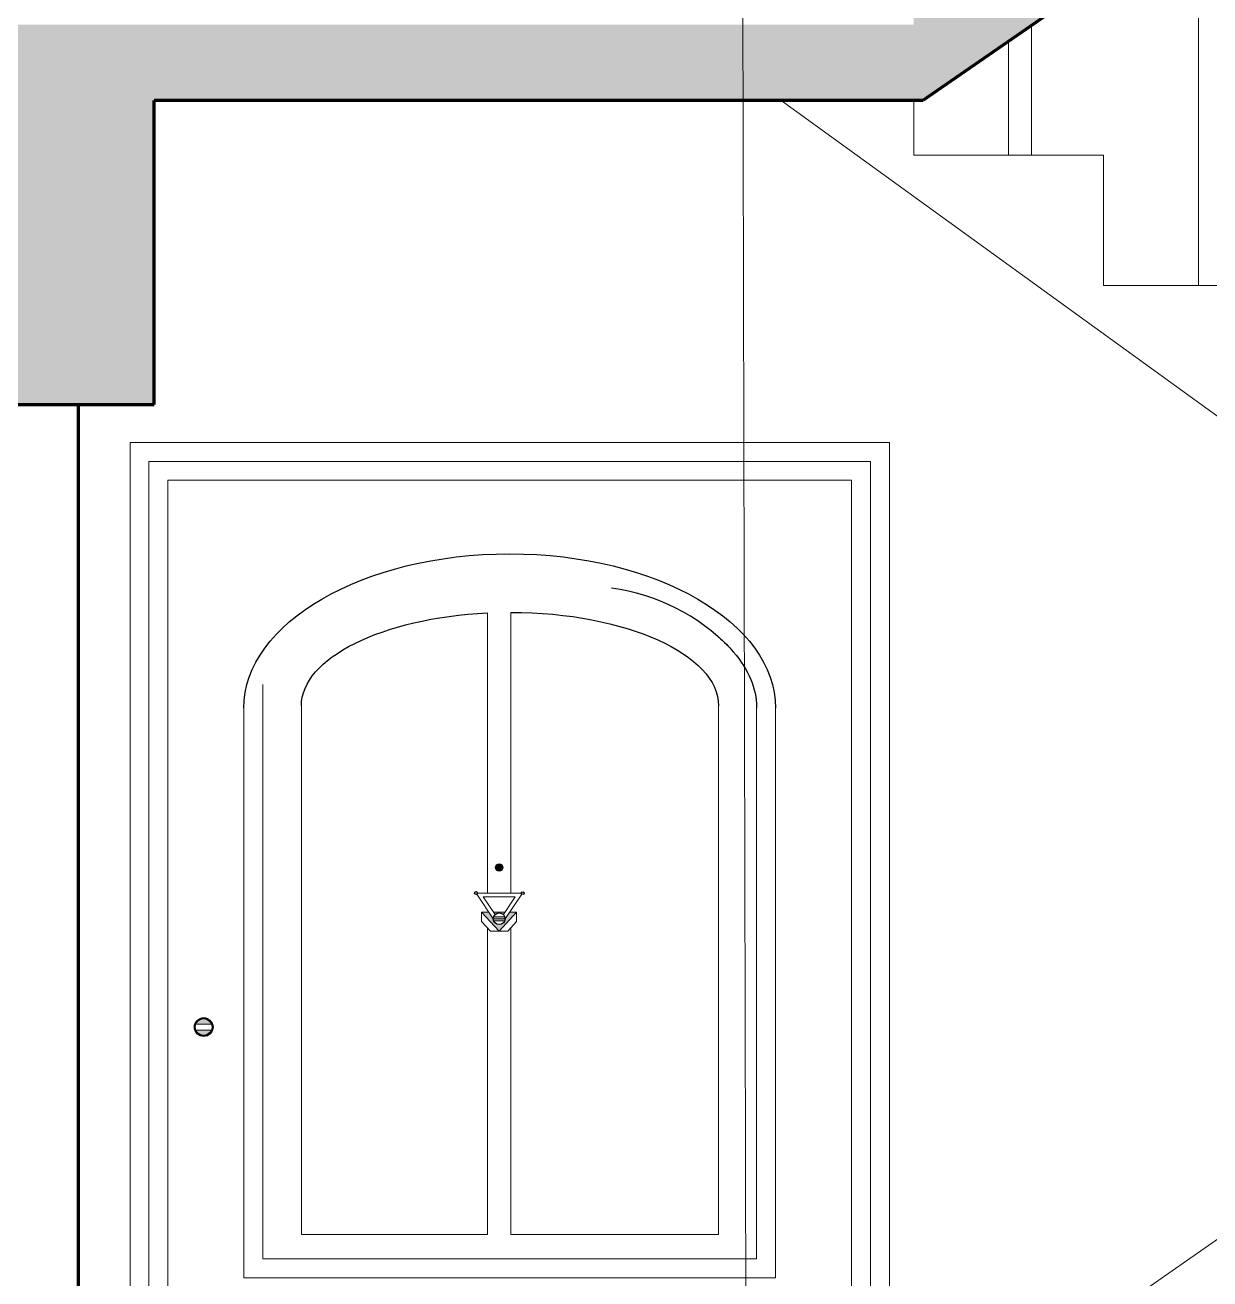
# Model space of a CAD drawing. Header units: millimetres. Extents: x 35860 to 71103, y -11298 to -8385.
# Drawn here: x 39360.16 to 39399.16, y -9396.76 to -9355.49 of the extents above; entities that cross this region are included whole.
import ezdxf

# ---------------------------------------------------------------- set-up
doc = ezdxf.new("R2010")
doc.units = ezdxf.units.MM
doc.header["$MEASUREMENT"] = 0
doc.layers.get('0').update_dxf_attribs({"lineweight": 15})
for name, color, linetype, lineweight in [('02', 2, 'Continuous', 20), ('07', 3, 'Continuous', 70), ('Merd&Balkon', 40, 'Continuous', 20)]:
    doc.layers.add(name, color=color, linetype=linetype, lineweight=lineweight)
doc.layers.add('OLC', color=254, linetype='Continuous')
doc.layers.add('P', color=7, linetype='Continuous')

msp = doc.modelspace()

# ---------------------------------------------------------------- hatches: boundary and pattern name
h = msp.add_hatch()
h.set_pattern_fill('ANSI33', color=256, scale=7.5, style=0)
h.set_pattern_definition([(135, (52505.0171, -6929.5944), (1.32582521, 1.32582521), []), (135, (52503.6913, -6929.5944), (1.32582521, 1.32582521), [0.9375, -0.46875])])
h.paths.add_polyline_path([(39358.159, -9357.976), (39285.659, -9357.976), (39285.659, -9367.976), (39279.409, -9367.976), (39279.409, -9357.976), (39254.409, -9357.976), (39254.409, -9332.976), (39256.909, -9332.976), (39256.909, -9355.476), (39279.409, -9355.476), (39389.409, -9355.476), (39389.409, -9351.181), (39395.659, -9351.181), (39395.659, -9346.886), (39401.909, -9346.886), (39401.909, -9342.591), (39408.159, -9342.591), (39408.159, -9338.296), (39414.409, -9338.296), (39414.409, -9334.001), (39420.659, -9334.001), (39420.659, -9329.706), (39426.909, -9329.706), (39426.909, -9325.411), (39433.159, -9325.411), (39438.866, -9325.411), (39438.866, -9321.116), (39455.659, -9321.116), (39455.659, -9323.616), (39455.659, -9326.116), (39450.659, -9326.116), (39450.659, -9323.616), (39444.294, -9323.616), (39438.866, -9327.911), (39433.159, -9327.911), (39389.711, -9357.976), (39364.409, -9357.976), (39364.409, -9367.976), (39358.159, -9367.976)])
h.paths.add_polyline_path([(39449.409, -9289.226), (39449.409, -9286.726), (39455.659, -9286.726), (39499.409, -9286.726), (39499.409, -9274.226), (39504.409, -9274.226), (39541.909, -9274.226), (39541.909, -9276.726), (39504.409, -9276.726), (39504.409, -9286.726), (39504.409, -9299.226), (39498.159, -9299.226), (39498.159, -9289.226), (39455.659, -9289.226), (39455.659, -9299.226), (39449.409, -9299.226)])
h.paths.add_polyline_path([(39449.409, -9357.976), (39449.409, -9355.476), (39455.659, -9355.476), (39455.659, -9365.476), (39498.159, -9365.476), (39498.159, -9355.476), (39504.409, -9355.476), (39526.909, -9355.476), (39526.909, -9332.976), (39529.409, -9332.976), (39529.409, -9357.976), (39504.409, -9357.976), (39504.409, -9367.976), (39498.159, -9367.976), (39455.659, -9367.976), (39449.409, -9367.976)])
h.paths.add_polyline_path([(39450.659, -9392.366), (39444.294, -9392.366), (39438.866, -9396.661), (39433.159, -9396.661), (39389.711, -9426.726), (39364.409, -9426.726), (39364.409, -9436.726), (39358.159, -9436.726), (39358.159, -9426.726), (39285.659, -9426.726), (39285.659, -9436.726), (39279.409, -9436.726), (39279.409, -9426.726), (39254.409, -9426.726), (39254.409, -9401.726), (39256.909, -9401.726), (39256.909, -9424.226), (39279.409, -9424.226), (39389.409, -9424.226), (39389.409, -9419.931), (39395.659, -9419.931), (39395.659, -9415.636), (39401.909, -9415.636), (39401.909, -9411.341), (39408.159, -9411.341), (39408.159, -9407.046), (39414.409, -9407.046), (39414.409, -9402.751), (39420.659, -9402.751), (39420.659, -9398.456), (39426.909, -9398.456), (39426.909, -9394.161), (39433.159, -9394.161), (39438.866, -9394.161), (39438.866, -9389.866), (39455.659, -9389.866), (39455.659, -9392.366), (39455.659, -9394.866), (39450.659, -9394.866)])
h.paths.add_polyline_path([(39449.409, -9426.726), (39449.409, -9424.226), (39455.659, -9424.226), (39455.659, -9434.226), (39498.159, -9434.226), (39498.159, -9424.226), (39504.409, -9424.226), (39526.909, -9424.226), (39526.909, -9401.726), (39529.409, -9401.726), (39529.409, -9426.726), (39504.409, -9426.726), (39504.409, -9436.726), (39498.159, -9436.726), (39455.659, -9436.726), (39449.409, -9436.726)])
h.paths.add_polyline_path([(39438.866, -9458.616), (39455.659, -9458.616), (39455.659, -9461.116), (39455.659, -9463.616), (39450.659, -9463.616), (39450.659, -9461.116), (39444.294, -9461.116), (39438.866, -9465.411), (39433.159, -9465.411), (39389.711, -9495.476), (39364.409, -9495.476), (39364.409, -9505.476), (39358.159, -9505.476), (39358.159, -9495.476), (39285.659, -9495.476), (39285.659, -9505.476), (39279.409, -9505.476), (39279.409, -9495.476), (39254.409, -9495.476), (39254.409, -9470.476), (39256.909, -9470.476), (39256.909, -9492.976), (39279.409, -9492.976), (39389.409, -9492.976), (39389.409, -9488.681), (39395.659, -9488.681), (39395.659, -9484.386), (39401.909, -9484.386), (39401.909, -9480.091), (39408.159, -9480.091), (39408.159, -9475.796), (39414.409, -9475.796), (39414.409, -9471.501), (39420.659, -9471.501), (39420.659, -9467.206), (39426.909, -9467.206), (39426.909, -9462.911), (39433.159, -9462.911), (39438.866, -9462.911)])
h.paths.add_polyline_path([(39449.409, -9495.476), (39449.409, -9492.976), (39455.659, -9492.976), (39455.659, -9502.976), (39498.159, -9502.976), (39498.159, -9492.976), (39504.409, -9492.976), (39526.909, -9492.976), (39526.909, -9470.476), (39529.409, -9470.476), (39529.409, -9495.476), (39504.409, -9495.476), (39504.409, -9505.476), (39498.159, -9505.476), (39455.659, -9505.476), (39449.409, -9505.476)])
at = {"layer": 'OLC'}
msp.add_hatch(color=256, dxfattribs=at).paths.add_polyline_path([(39375.859, -9383.22, -1), (39375.667, -9383.22, -1)])
msp.add_hatch(color=256, dxfattribs=at).paths.add_polyline_path([(39375.859, -9383.22, -1), (39375.667, -9383.22, -1)])
msp.add_hatch(color=256, dxfattribs=at).paths.add_polyline_path([(39375.859, -9383.22, -1), (39375.667, -9383.22, -1)])
msp.add_hatch(color=256, dxfattribs=at).paths.add_polyline_path([(39375.859, -9383.22, -1), (39375.667, -9383.22, -1)])
msp.add_hatch(color=256, dxfattribs=at).paths.add_polyline_path([(39375.859, -9383.22, -1), (39375.667, -9383.22, -1)])
msp.add_hatch(color=256, dxfattribs=at).paths.add_polyline_path([(39375.859, -9383.22, -1), (39375.667, -9383.22, -1)])
msp.add_hatch(color=256, dxfattribs=at).paths.add_polyline_path([(39375.859, -9383.22, -1), (39375.667, -9383.22, -1)])
msp.add_hatch(color=256, dxfattribs=at).paths.add_polyline_path([(39375.859, -9383.22, -1), (39375.667, -9383.22, -1)])
msp.add_hatch(color=256, dxfattribs=at).paths.add_polyline_path([(39375.859, -9383.22, -1), (39375.667, -9383.22, -1)])
h = msp.add_hatch(color=256, dxfattribs=at)
h.paths.add_polyline_path([(39374.954, -9384.064, -1), (39375.049, -9384.064, -1)])
h.paths.add_polyline_path([(39376.493, -9384.064, -1.000005), (39376.584, -9384.064, -1.000005)])
h = msp.add_hatch(color=256, dxfattribs=at)
h.paths.add_polyline_path([(39374.954, -9384.064, -1), (39375.049, -9384.064, -1)])
h.paths.add_polyline_path([(39376.493, -9384.064, -1.000005), (39376.584, -9384.064, -1.000005)])
h = msp.add_hatch(color=256, dxfattribs=at)
h.paths.add_polyline_path([(39374.954, -9384.064, -1), (39375.049, -9384.064, -1)])
h.paths.add_polyline_path([(39376.493, -9384.064, -1.000005), (39376.584, -9384.064, -1.000005)])
h = msp.add_hatch(color=256, dxfattribs=at)
h.paths.add_polyline_path([(39375.186, -9384.69), (39375.424, -9384.69), (39375.572, -9384.909, 1), (39375.96, -9384.909), (39376.106, -9384.69), (39376.337, -9384.69), (39375.762, -9385.314)])
h.paths.add_polyline_path([(39375.629, -9384.771), (39375.574, -9384.69), (39375.956, -9384.69), (39375.902, -9384.771, 0.410146)], flags=17)
h.paths.add_polyline_path([(39375.582, -9384.847), (39375.949, -9384.847, -0.082185), (39375.96, -9384.909), (39375.572, -9384.909, -0.082185)], flags=17)
h.paths.add_polyline_path([(39375.572, -9384.909), (39375.96, -9384.909, -0.082185), (39375.949, -9384.972), (39375.582, -9384.972, -0.082185)], flags=16)
h = msp.add_hatch(color=256, dxfattribs=at)
h.paths.add_polyline_path([(39375.186, -9384.69), (39375.424, -9384.69), (39375.572, -9384.909, 1), (39375.96, -9384.909), (39376.106, -9384.69), (39376.337, -9384.69), (39375.762, -9385.314)])
h.paths.add_polyline_path([(39375.629, -9384.771), (39375.574, -9384.69), (39375.956, -9384.69), (39375.902, -9384.771, 0.410146)], flags=17)
h.paths.add_polyline_path([(39375.582, -9384.847), (39375.949, -9384.847, -0.082185), (39375.96, -9384.909), (39375.572, -9384.909, -0.082185)], flags=17)
h.paths.add_polyline_path([(39375.572, -9384.909), (39375.96, -9384.909, -0.082185), (39375.949, -9384.972), (39375.582, -9384.972, -0.082185)], flags=16)
h = msp.add_hatch(color=256, dxfattribs=at)
h.paths.add_polyline_path([(39375.186, -9384.69), (39375.424, -9384.69), (39375.572, -9384.909, 1), (39375.96, -9384.909), (39376.106, -9384.69), (39376.337, -9384.69), (39375.762, -9385.314)])
h.paths.add_polyline_path([(39375.629, -9384.771), (39375.574, -9384.69), (39375.956, -9384.69), (39375.902, -9384.771, 0.410146)], flags=17)
h.paths.add_polyline_path([(39375.582, -9384.847), (39375.949, -9384.847, -0.082185), (39375.96, -9384.909), (39375.572, -9384.909, -0.082185)], flags=17)
h.paths.add_polyline_path([(39375.572, -9384.909), (39375.96, -9384.909, -0.082185), (39375.949, -9384.972), (39375.582, -9384.972, -0.082185)], flags=16)
h = msp.add_hatch(color=256, dxfattribs=at)
h.paths.add_polyline_path([(39366.295, -9388.571, -0.689232), (39365.78, -9388.571)])
h.paths.add_polyline_path([(39365.78, -9388.373, -0.684046), (39366.294, -9388.373)])
h = msp.add_hatch(color=256, dxfattribs=at)
h.paths.add_polyline_path([(39366.295, -9388.571, -0.689232), (39365.78, -9388.571)])
h.paths.add_polyline_path([(39365.78, -9388.373, -0.684046), (39366.294, -9388.373)])
h = msp.add_hatch(color=256, dxfattribs=at)
h.paths.add_polyline_path([(39366.295, -9388.571, -0.689232), (39365.78, -9388.571)])
h.paths.add_polyline_path([(39365.78, -9388.373, -0.684046), (39366.294, -9388.373)])

# ---------------------------------------------------------------- linework, layer by layer
msp.add_line((39383.61, -9283.507), (39384.273, -9560.16))
at = {"layer": '02'}
for p, q in [((39398.784, -9364.067), (39398.784, -9351.698)), ((39393.284, -9359.771), (39393.284, -9355.504)), ((39392.534, -9359.771), (39392.534, -9356.023)), ((39388.613, -9369.226), (39363.613, -9369.226)), ((39388.613, -9369.226), (39363.613, -9369.226)), ((39388.613, -9369.226), (39363.613, -9369.226)), ((39363.613, -9369.226), (39363.613, -9424.226)), ((39363.613, -9369.226), (39363.613, -9424.226)), ((39363.613, -9369.226), (39363.613, -9424.226)), ((39388.613, -9369.226), (39363.613, -9369.226)), ((39388.613, -9369.226), (39363.613, -9369.226)), ((39388.613, -9369.226), (39363.613, -9369.226)), ((39363.613, -9369.226), (39363.613, -9424.226)), ((39363.613, -9369.226), (39363.613, -9424.226)), ((39363.613, -9369.226), (39363.613, -9424.226)), ((39388.613, -9369.226), (39363.613, -9369.226)), ((39388.613, -9369.226), (39363.613, -9369.226)), ((39388.613, -9369.226), (39363.613, -9369.226)), ((39363.613, -9369.226), (39363.613, -9424.226)), ((39363.613, -9369.226), (39363.613, -9424.226)), ((39363.613, -9369.226), (39363.613, -9424.226)), ((39388.613, -9369.226), (39388.613, -9402.962)), ((39388.613, -9369.226), (39388.613, -9402.962)), ((39388.613, -9369.226), (39388.613, -9402.962)), ((39388.613, -9369.226), (39388.613, -9402.962)), ((39388.613, -9369.226), (39388.613, -9402.962)), ((39388.613, -9369.226), (39388.613, -9402.962)), ((39388.613, -9402.962), (39388.613, -9369.226)), ((39388.613, -9402.962), (39388.613, -9369.226)), ((39388.613, -9402.962), (39388.613, -9369.226)), ((39387.988, -9369.851), (39364.238, -9369.851)), ((39387.988, -9369.851), (39364.238, -9369.851)), ((39387.988, -9369.851), (39364.238, -9369.851)), ((39364.238, -9369.851), (39364.238, -9423.601)), ((39364.238, -9369.851), (39364.238, -9423.601)), ((39364.238, -9369.851), (39364.238, -9423.601)), ((39387.988, -9369.851), (39364.238, -9369.851)), ((39387.988, -9369.851), (39364.238, -9369.851)), ((39387.988, -9369.851), (39364.238, -9369.851)), ((39364.238, -9369.851), (39364.238, -9423.601)), ((39364.238, -9369.851), (39364.238, -9423.601)), ((39364.238, -9369.851), (39364.238, -9423.601)), ((39387.988, -9369.851), (39364.238, -9369.851)), ((39387.988, -9369.851), (39364.238, -9369.851)), ((39387.988, -9369.851), (39364.238, -9369.851)), ((39364.238, -9369.851), (39364.238, -9423.601)), ((39364.238, -9369.851), (39364.238, -9423.601)), ((39364.238, -9369.851), (39364.238, -9423.601)), ((39387.988, -9403.396), (39387.988, -9369.851)), ((39387.988, -9403.396), (39387.988, -9369.851)), ((39387.988, -9403.396), (39387.988, -9369.851)), ((39387.988, -9403.396), (39387.988, -9369.851)), ((39387.988, -9403.396), (39387.988, -9369.851)), ((39387.988, -9403.396), (39387.988, -9369.851)), ((39387.988, -9403.396), (39387.988, -9369.851)), ((39387.988, -9403.396), (39387.988, -9369.851)), ((39387.988, -9403.396), (39387.988, -9369.851)), ((39387.363, -9370.476), (39364.863, -9370.476)), ((39387.363, -9370.476), (39364.863, -9370.476)), ((39387.363, -9370.476), (39364.863, -9370.476)), ((39364.863, -9370.476), (39364.863, -9422.976)), ((39364.863, -9370.476), (39364.863, -9422.976)), ((39364.863, -9370.476), (39364.863, -9422.976)), ((39387.363, -9370.476), (39364.863, -9370.476)), ((39387.363, -9370.476), (39364.863, -9370.476)), ((39387.363, -9370.476), (39364.863, -9370.476)), ((39364.863, -9370.476), (39364.863, -9422.976)), ((39364.863, -9370.476), (39364.863, -9422.976)), ((39364.863, -9370.476), (39364.863, -9422.976)), ((39387.363, -9370.476), (39364.863, -9370.476)), ((39387.363, -9370.476), (39364.863, -9370.476)), ((39387.363, -9370.476), (39364.863, -9370.476)), ((39364.863, -9370.476), (39364.863, -9422.976)), ((39364.863, -9370.476), (39364.863, -9422.976)), ((39364.863, -9370.476), (39364.863, -9422.976)), ((39387.363, -9403.831), (39387.363, -9370.476)), ((39387.363, -9403.831), (39387.363, -9370.476)), ((39387.363, -9403.831), (39387.363, -9370.476)), ((39387.363, -9403.831), (39387.363, -9370.476)), ((39387.363, -9403.831), (39387.363, -9370.476)), ((39387.363, -9403.831), (39387.363, -9370.476)), ((39387.363, -9403.831), (39387.363, -9370.476)), ((39387.363, -9403.831), (39387.363, -9370.476)), ((39387.363, -9403.831), (39387.363, -9370.476)), ((39375.377, -9376.653), (39375.377, -9374.84)), ((39375.377, -9376.653), (39375.377, -9374.84)), ((39375.377, -9376.653), (39375.377, -9374.84)), ((39375.377, -9376.653), (39375.377, -9374.84)), ((39375.377, -9376.653), (39375.377, -9374.84)), ((39375.377, -9376.653), (39375.377, -9374.84)), ((39375.377, -9376.653), (39375.377, -9374.84)), ((39375.377, -9376.653), (39375.377, -9374.84)), ((39375.377, -9376.653), (39375.377, -9374.84)), ((39376.15, -9376.653), (39376.15, -9374.822)), ((39376.15, -9376.653), (39376.15, -9374.822)), ((39376.15, -9376.653), (39376.15, -9374.822)), ((39376.15, -9376.653), (39376.15, -9374.822)), ((39376.15, -9376.653), (39376.15, -9374.822)), ((39376.15, -9376.653), (39376.15, -9374.822)), ((39376.15, -9376.653), (39376.15, -9374.822)), ((39376.15, -9376.653), (39376.15, -9374.822)), ((39376.15, -9376.653), (39376.15, -9374.822)), ((39375.377, -9377.903), (39375.377, -9376.653)), ((39375.377, -9377.903), (39375.377, -9376.653)), ((39375.377, -9377.903), (39375.377, -9376.653)), ((39375.377, -9377.903), (39375.377, -9376.653)), ((39375.377, -9377.903), (39375.377, -9376.653)), ((39375.377, -9377.903), (39375.377, -9376.653)), ((39375.377, -9377.903), (39375.377, -9376.653)), ((39375.377, -9377.903), (39375.377, -9376.653)), ((39375.377, -9377.903), (39375.377, -9376.653)), ((39376.15, -9377.903), (39376.15, -9376.653)), ((39376.15, -9377.903), (39376.15, -9376.653)), ((39376.15, -9377.903), (39376.15, -9376.653)), ((39376.15, -9377.903), (39376.15, -9376.653)), ((39376.15, -9377.903), (39376.15, -9376.653)), ((39376.15, -9377.903), (39376.15, -9376.653)), ((39376.15, -9377.903), (39376.15, -9376.653)), ((39376.15, -9377.903), (39376.15, -9376.653)), ((39376.15, -9377.903), (39376.15, -9376.653)), ((39367.988, -9377.192), (39367.988, -9396.101)), ((39367.988, -9377.192), (39367.988, -9396.101)), ((39367.988, -9377.192), (39367.988, -9396.101)), ((39367.363, -9377.976), (39367.363, -9396.726)), ((39367.363, -9377.976), (39367.363, -9396.726)), ((39367.363, -9377.976), (39367.363, -9396.726)), ((39367.363, -9377.976), (39367.363, -9396.726)), ((39367.363, -9377.976), (39367.363, -9396.726)), ((39367.363, -9377.976), (39367.363, -9396.726)), ((39367.363, -9377.976), (39367.363, -9396.726)), ((39367.363, -9377.976), (39367.363, -9396.726)), ((39367.363, -9377.976), (39367.363, -9396.726)), ((39367.988, -9377.976), (39367.988, -9396.101)), ((39367.988, -9377.976), (39367.988, -9396.101)), ((39367.988, -9377.976), (39367.988, -9396.101)), ((39367.988, -9377.976), (39367.988, -9396.101)), ((39367.988, -9377.976), (39367.988, -9396.101)), ((39367.988, -9377.976), (39367.988, -9396.101)), ((39369.253, -9395.306), (39369.253, -9377.903)), ((39369.253, -9395.306), (39369.253, -9377.903)), ((39369.253, -9395.306), (39369.253, -9377.903)), ((39369.253, -9395.306), (39369.253, -9377.903)), ((39369.253, -9395.306), (39369.253, -9377.903)), ((39369.253, -9395.306), (39369.253, -9377.903)), ((39369.253, -9395.306), (39369.253, -9377.903)), ((39369.253, -9395.306), (39369.253, -9377.903)), ((39369.253, -9395.306), (39369.253, -9377.903)), ((39375.377, -9377.903), (39375.377, -9384.065)), ((39375.377, -9377.903), (39375.377, -9381.565)), ((39375.377, -9377.903), (39375.377, -9381.565)), ((39375.377, -9377.903), (39375.377, -9384.065)), ((39375.377, -9377.903), (39375.377, -9384.065)), ((39375.377, -9377.903), (39375.377, -9381.565)), ((39375.377, -9377.903), (39375.377, -9384.065)), ((39375.377, -9377.903), (39375.377, -9381.565)), ((39375.377, -9377.903), (39375.377, -9381.565)), ((39375.377, -9377.903), (39375.377, -9384.065)), ((39375.377, -9377.903), (39375.377, -9384.065)), ((39375.377, -9377.903), (39375.377, -9381.565)), ((39375.377, -9377.903), (39375.377, -9384.065)), ((39375.377, -9377.903), (39375.377, -9381.565)), ((39375.377, -9377.903), (39375.377, -9381.565)), ((39375.377, -9377.903), (39375.377, -9384.065)), ((39375.377, -9377.903), (39375.377, -9384.065)), ((39375.377, -9377.903), (39375.377, -9381.565)), ((39376.15, -9384.065), (39376.15, -9377.903)), ((39376.15, -9381.565), (39376.15, -9377.903)), ((39376.15, -9381.565), (39376.15, -9377.903)), ((39376.15, -9384.065), (39376.15, -9377.903)), ((39376.15, -9384.065), (39376.15, -9377.903)), ((39376.15, -9381.565), (39376.15, -9377.903)), ((39376.15, -9384.065), (39376.15, -9377.903)), ((39376.15, -9381.565), (39376.15, -9377.903)), ((39376.15, -9381.565), (39376.15, -9377.903)), ((39376.15, -9384.065), (39376.15, -9377.903)), ((39376.15, -9384.065), (39376.15, -9377.903)), ((39376.15, -9381.565), (39376.15, -9377.903)), ((39376.15, -9384.065), (39376.15, -9377.903)), ((39376.15, -9381.565), (39376.15, -9377.903)), ((39376.15, -9381.565), (39376.15, -9377.903)), ((39376.15, -9384.065), (39376.15, -9377.903)), ((39376.15, -9384.065), (39376.15, -9377.903)), ((39376.15, -9381.565), (39376.15, -9377.903)), ((39382.987, -9377.903), (39382.987, -9395.306)), ((39382.987, -9377.903), (39382.987, -9395.306)), ((39382.987, -9377.903), (39382.987, -9395.306)), ((39382.987, -9377.903), (39382.987, -9395.306)), ((39382.987, -9377.903), (39382.987, -9395.306)), ((39382.987, -9377.903), (39382.987, -9395.306)), ((39382.987, -9377.903), (39382.987, -9395.306)), ((39382.987, -9377.903), (39382.987, -9395.306)), ((39382.987, -9377.903), (39382.987, -9395.306)), ((39384.238, -9396.101), (39384.238, -9377.976)), ((39384.238, -9396.101), (39384.238, -9377.976)), ((39384.238, -9396.101), (39384.238, -9377.976)), ((39384.238, -9396.101), (39384.238, -9377.976)), ((39384.238, -9396.101), (39384.238, -9377.976)), ((39384.238, -9396.101), (39384.238, -9377.976)), ((39384.238, -9396.101), (39384.238, -9377.976)), ((39384.238, -9396.101), (39384.238, -9377.976)), ((39384.238, -9396.101), (39384.238, -9377.976)), ((39384.863, -9396.726), (39384.863, -9377.976)), ((39384.863, -9396.726), (39384.863, -9377.976)), ((39384.863, -9396.726), (39384.863, -9377.976)), ((39384.863, -9396.726), (39384.863, -9377.976)), ((39384.863, -9396.726), (39384.863, -9377.976)), ((39384.863, -9396.726), (39384.863, -9377.976)), ((39384.863, -9396.726), (39384.863, -9377.976)), ((39384.863, -9396.726), (39384.863, -9377.976)), ((39384.863, -9396.726), (39384.863, -9377.976)), ((39385.742, -9404.958), (39423.784, -9378.507)), ((39375.572, -9384.909), (39375.028, -9384.104)), ((39375.572, -9384.909), (39375.028, -9384.104)), ((39375.572, -9384.909), (39375.028, -9384.104)), ((39375.572, -9384.909), (39375.028, -9384.104)), ((39375.572, -9384.909), (39375.028, -9384.104)), ((39375.572, -9384.909), (39375.028, -9384.104)), ((39375.572, -9384.909), (39375.028, -9384.104)), ((39375.572, -9384.909), (39375.028, -9384.104)), ((39375.572, -9384.909), (39375.028, -9384.104)), ((39375.049, -9384.064), (39375.377, -9384.064)), ((39375.049, -9384.064), (39375.377, -9384.064)), ((39375.049, -9384.064), (39375.377, -9384.064)), ((39375.049, -9384.064), (39375.377, -9384.064)), ((39375.049, -9384.064), (39375.377, -9384.064)), ((39375.049, -9384.064), (39375.377, -9384.064)), ((39375.049, -9384.064), (39375.377, -9384.064)), ((39375.049, -9384.064), (39375.377, -9384.064)), ((39375.049, -9384.064), (39375.377, -9384.064)), ((39375.153, -9384.065), (39375.153, -9384.064)), ((39375.153, -9384.065), (39375.153, -9384.064)), ((39375.153, -9384.065), (39375.153, -9384.064)), ((39375.153, -9384.065), (39375.153, -9384.064)), ((39375.153, -9384.065), (39375.153, -9384.064)), ((39375.153, -9384.065), (39375.153, -9384.064)), ((39375.153, -9384.065), (39375.153, -9384.064)), ((39375.153, -9384.065), (39375.153, -9384.064)), ((39375.153, -9384.065), (39375.153, -9384.064)), ((39376.291, -9384.19), (39375.237, -9384.19)), ((39375.629, -9384.771), (39375.237, -9384.19)), ((39375.629, -9384.771), (39375.237, -9384.19)), ((39376.291, -9384.19), (39375.237, -9384.19)), ((39376.291, -9384.19), (39375.237, -9384.19)), ((39375.629, -9384.771), (39375.237, -9384.19)), ((39376.291, -9384.19), (39375.237, -9384.19)), ((39375.629, -9384.771), (39375.237, -9384.19)), ((39375.629, -9384.771), (39375.237, -9384.19)), ((39376.291, -9384.19), (39375.237, -9384.19)), ((39376.291, -9384.19), (39375.237, -9384.19)), ((39375.629, -9384.771), (39375.237, -9384.19)), ((39376.291, -9384.19), (39375.237, -9384.19)), ((39375.629, -9384.771), (39375.237, -9384.19)), ((39375.629, -9384.771), (39375.237, -9384.19)), ((39376.291, -9384.19), (39375.237, -9384.19)), ((39376.291, -9384.19), (39375.237, -9384.19)), ((39375.629, -9384.771), (39375.237, -9384.19)), ((39376.15, -9384.065), (39375.377, -9384.065)), ((39376.15, -9384.065), (39375.377, -9384.065)), ((39376.15, -9384.065), (39375.377, -9384.065)), ((39376.15, -9384.065), (39375.377, -9384.065)), ((39376.15, -9384.065), (39375.377, -9384.065)), ((39376.15, -9384.065), (39375.377, -9384.065)), ((39376.15, -9384.065), (39375.377, -9384.065)), ((39376.15, -9384.065), (39375.377, -9384.065)), ((39376.15, -9384.065), (39375.377, -9384.065)), ((39376.291, -9384.19), (39375.902, -9384.771)), ((39376.291, -9384.19), (39375.902, -9384.771)), ((39376.291, -9384.19), (39375.902, -9384.771)), ((39376.291, -9384.19), (39375.902, -9384.771)), ((39376.291, -9384.19), (39375.902, -9384.771)), ((39376.291, -9384.19), (39375.902, -9384.771)), ((39376.291, -9384.19), (39375.902, -9384.771)), ((39376.291, -9384.19), (39375.902, -9384.771)), ((39376.291, -9384.19), (39375.902, -9384.771)), ((39376.505, -9384.095), (39375.96, -9384.909)), ((39376.505, -9384.095), (39375.96, -9384.909)), ((39376.505, -9384.095), (39375.96, -9384.909)), ((39376.505, -9384.095), (39375.96, -9384.909)), ((39376.505, -9384.095), (39375.96, -9384.909)), ((39376.505, -9384.095), (39375.96, -9384.909)), ((39376.505, -9384.095), (39375.96, -9384.909)), ((39376.505, -9384.095), (39375.96, -9384.909)), ((39376.505, -9384.095), (39375.96, -9384.909)), ((39376.15, -9384.065), (39376.493, -9384.065)), ((39376.15, -9384.065), (39376.493, -9384.065)), ((39376.15, -9384.065), (39376.493, -9384.065)), ((39376.15, -9384.065), (39376.493, -9384.065)), ((39376.15, -9384.065), (39376.493, -9384.065)), ((39376.15, -9384.065), (39376.493, -9384.065)), ((39376.15, -9384.065), (39376.493, -9384.065)), ((39376.15, -9384.065), (39376.493, -9384.065)), ((39376.15, -9384.065), (39376.493, -9384.065)), ((39376.375, -9384.064), (39376.374, -9384.065)), ((39376.375, -9384.064), (39376.374, -9384.065)), ((39376.375, -9384.064), (39376.374, -9384.065)), ((39376.375, -9384.064), (39376.374, -9384.065)), ((39376.375, -9384.064), (39376.374, -9384.065)), ((39376.375, -9384.064), (39376.374, -9384.065)), ((39376.375, -9384.064), (39376.374, -9384.065)), ((39376.375, -9384.064), (39376.374, -9384.065)), ((39376.375, -9384.064), (39376.374, -9384.065)), ((39375.762, -9385.314), (39375.186, -9384.69)), ((39375.424, -9384.69), (39375.186, -9384.69)), ((39375.186, -9384.69), (39375.186, -9385.002)), ((39375.762, -9385.314), (39375.186, -9384.69)), ((39375.186, -9384.69), (39375.186, -9385.002)), ((39375.424, -9384.69), (39375.186, -9384.69)), ((39375.762, -9385.314), (39375.186, -9384.69)), ((39375.424, -9384.69), (39375.186, -9384.69)), ((39375.186, -9384.69), (39375.186, -9385.002)), ((39375.762, -9385.314), (39375.186, -9384.69)), ((39375.424, -9384.69), (39375.186, -9384.69)), ((39375.186, -9384.69), (39375.186, -9385.002)), ((39375.762, -9385.314), (39375.186, -9384.69)), ((39375.186, -9384.69), (39375.186, -9385.002)), ((39375.424, -9384.69), (39375.186, -9384.69)), ((39375.762, -9385.314), (39375.186, -9384.69)), ((39375.424, -9384.69), (39375.186, -9384.69)), ((39375.186, -9384.69), (39375.186, -9385.002)), ((39375.762, -9385.314), (39375.186, -9384.69)), ((39375.424, -9384.69), (39375.186, -9384.69)), ((39375.186, -9384.69), (39375.186, -9385.002)), ((39375.762, -9385.314), (39375.186, -9384.69)), ((39375.186, -9384.69), (39375.186, -9385.002)), ((39375.424, -9384.69), (39375.186, -9384.69)), ((39375.762, -9385.314), (39375.186, -9384.69)), ((39375.424, -9384.69), (39375.186, -9384.69)), ((39375.186, -9384.69), (39375.186, -9385.002)), ((39375.186, -9385.002), (39375.474, -9385.314)), ((39375.186, -9385.002), (39375.474, -9385.314)), ((39375.186, -9385.002), (39375.474, -9385.314)), ((39375.186, -9385.002), (39375.474, -9385.314)), ((39375.186, -9385.002), (39375.474, -9385.314)), ((39375.186, -9385.002), (39375.474, -9385.314)), ((39375.186, -9385.002), (39375.474, -9385.314)), ((39375.186, -9385.002), (39375.474, -9385.314)), ((39375.186, -9385.002), (39375.474, -9385.314)), ((39375.96, -9384.909), (39375.572, -9384.909)), ((39375.96, -9384.909), (39375.572, -9384.909)), ((39375.96, -9384.909), (39375.572, -9384.909)), ((39375.96, -9384.909), (39375.572, -9384.909)), ((39375.96, -9384.909), (39375.572, -9384.909)), ((39375.96, -9384.909), (39375.572, -9384.909)), ((39375.96, -9384.909), (39375.572, -9384.909)), ((39375.96, -9384.909), (39375.572, -9384.909)), ((39375.96, -9384.909), (39375.572, -9384.909)), ((39375.956, -9384.69), (39375.574, -9384.69)), ((39375.956, -9384.69), (39375.574, -9384.69)), ((39375.956, -9384.69), (39375.574, -9384.69)), ((39375.956, -9384.69), (39375.574, -9384.69)), ((39375.956, -9384.69), (39375.574, -9384.69)), ((39375.956, -9384.69), (39375.574, -9384.69)), ((39375.956, -9384.69), (39375.574, -9384.69)), ((39375.956, -9384.69), (39375.574, -9384.69)), ((39375.956, -9384.69), (39375.574, -9384.69)), ((39375.949, -9384.847), (39375.582, -9384.847)), ((39375.949, -9384.847), (39375.582, -9384.847)), ((39375.949, -9384.847), (39375.582, -9384.847)), ((39375.949, -9384.847), (39375.582, -9384.847)), ((39375.949, -9384.847), (39375.582, -9384.847)), ((39375.949, -9384.847), (39375.582, -9384.847)), ((39375.949, -9384.847), (39375.582, -9384.847)), ((39375.949, -9384.847), (39375.582, -9384.847)), ((39375.949, -9384.847), (39375.582, -9384.847)), ((39375.949, -9384.972), (39375.582, -9384.972)), ((39375.949, -9384.972), (39375.582, -9384.972)), ((39375.949, -9384.972), (39375.582, -9384.972)), ((39375.949, -9384.972), (39375.582, -9384.972)), ((39375.949, -9384.972), (39375.582, -9384.972)), ((39375.949, -9384.972), (39375.582, -9384.972)), ((39375.949, -9384.972), (39375.582, -9384.972)), ((39375.949, -9384.972), (39375.582, -9384.972)), ((39375.949, -9384.972), (39375.582, -9384.972)), ((39376.337, -9384.69), (39375.762, -9385.314)), ((39376.337, -9384.69), (39375.762, -9385.314)), ((39376.337, -9384.69), (39375.762, -9385.314)), ((39376.337, -9384.69), (39375.762, -9385.314)), ((39376.337, -9384.69), (39375.762, -9385.314)), ((39376.337, -9384.69), (39375.762, -9385.314)), ((39376.337, -9384.69), (39375.762, -9385.314)), ((39376.337, -9384.69), (39375.762, -9385.314)), ((39376.337, -9384.69), (39375.762, -9385.314)), ((39376.337, -9385.002), (39376.049, -9385.315)), ((39376.337, -9385.002), (39376.049, -9385.315)), ((39376.337, -9385.002), (39376.049, -9385.315)), ((39376.337, -9385.002), (39376.049, -9385.315)), ((39376.337, -9385.002), (39376.049, -9385.315)), ((39376.337, -9385.002), (39376.049, -9385.315)), ((39376.337, -9385.002), (39376.049, -9385.315)), ((39376.337, -9385.002), (39376.049, -9385.315)), ((39376.337, -9385.002), (39376.049, -9385.315)), ((39376.337, -9384.69), (39376.106, -9384.69)), ((39376.337, -9384.69), (39376.106, -9384.69)), ((39376.337, -9384.69), (39376.106, -9384.69)), ((39376.337, -9384.69), (39376.106, -9384.69)), ((39376.337, -9384.69), (39376.106, -9384.69)), ((39376.337, -9384.69), (39376.106, -9384.69)), ((39376.337, -9384.69), (39376.106, -9384.69)), ((39376.337, -9384.69), (39376.106, -9384.69)), ((39376.337, -9384.69), (39376.106, -9384.69)), ((39376.337, -9385.002), (39376.337, -9384.69)), ((39376.337, -9385.002), (39376.337, -9384.69)), ((39376.337, -9385.002), (39376.337, -9384.69)), ((39376.337, -9385.002), (39376.337, -9384.69)), ((39376.337, -9385.002), (39376.337, -9384.69)), ((39376.337, -9385.002), (39376.337, -9384.69)), ((39376.337, -9385.002), (39376.337, -9384.69)), ((39376.337, -9385.002), (39376.337, -9384.69)), ((39376.337, -9385.002), (39376.337, -9384.69)), ((39375.377, -9385.209), (39375.377, -9395.306)), ((39375.377, -9385.209), (39375.377, -9395.306)), ((39375.377, -9385.209), (39375.377, -9395.306)), ((39375.377, -9385.209), (39375.377, -9395.306)), ((39375.377, -9385.209), (39375.377, -9395.306)), ((39375.377, -9385.209), (39375.377, -9395.306)), ((39375.377, -9385.209), (39375.377, -9395.306)), ((39375.377, -9385.209), (39375.377, -9395.306)), ((39375.377, -9385.209), (39375.377, -9395.306)), ((39375.377, -9385.314), (39375.377, -9385.314)), ((39375.377, -9385.314), (39375.377, -9385.314)), ((39375.377, -9385.314), (39375.377, -9385.314)), ((39375.377, -9385.314), (39375.377, -9385.314)), ((39375.377, -9385.314), (39375.377, -9385.314)), ((39375.377, -9385.314), (39375.377, -9385.314)), ((39375.377, -9385.314), (39375.377, -9385.314)), ((39375.377, -9385.314), (39375.377, -9385.314)), ((39375.377, -9385.314), (39375.377, -9385.314)), ((39375.762, -9385.314), (39375.474, -9385.314)), ((39376.049, -9385.315), (39375.474, -9385.314)), ((39376.049, -9385.315), (39375.474, -9385.314)), ((39375.762, -9385.314), (39375.474, -9385.314)), ((39375.762, -9385.314), (39375.474, -9385.314)), ((39376.049, -9385.315), (39375.474, -9385.314)), ((39375.762, -9385.314), (39375.474, -9385.314)), ((39376.049, -9385.315), (39375.474, -9385.314)), ((39376.049, -9385.315), (39375.474, -9385.314)), ((39375.762, -9385.314), (39375.474, -9385.314)), ((39375.762, -9385.314), (39375.474, -9385.314)), ((39376.049, -9385.315), (39375.474, -9385.314)), ((39375.762, -9385.314), (39375.474, -9385.314)), ((39376.049, -9385.315), (39375.474, -9385.314)), ((39376.049, -9385.315), (39375.474, -9385.314)), ((39375.762, -9385.314), (39375.474, -9385.314)), ((39375.762, -9385.314), (39375.474, -9385.314)), ((39376.049, -9385.315), (39375.474, -9385.314)), ((39376.15, -9395.306), (39376.15, -9385.206)), ((39376.15, -9395.306), (39376.15, -9385.206)), ((39376.15, -9395.306), (39376.15, -9385.206)), ((39376.15, -9395.306), (39376.15, -9385.206)), ((39376.15, -9395.306), (39376.15, -9385.206)), ((39376.15, -9395.306), (39376.15, -9385.206)), ((39376.15, -9395.306), (39376.15, -9385.206)), ((39376.15, -9395.306), (39376.15, -9385.206)), ((39376.15, -9395.306), (39376.15, -9385.206)), ((39376.15, -9385.314), (39376.15, -9385.315)), ((39376.15, -9385.314), (39376.15, -9385.315)), ((39376.15, -9385.314), (39376.15, -9385.315)), ((39376.15, -9385.314), (39376.15, -9385.315)), ((39376.15, -9385.314), (39376.15, -9385.315)), ((39376.15, -9385.314), (39376.15, -9385.315)), ((39376.15, -9385.314), (39376.15, -9385.315)), ((39376.15, -9385.314), (39376.15, -9385.315)), ((39376.15, -9385.314), (39376.15, -9385.315)), ((39366.294, -9388.373), (39365.78, -9388.373)), ((39366.294, -9388.373), (39365.78, -9388.373)), ((39366.294, -9388.373), (39365.78, -9388.373)), ((39366.295, -9388.571), (39365.78, -9388.571)), ((39366.295, -9388.571), (39365.78, -9388.571)), ((39366.295, -9388.571), (39365.78, -9388.571)), ((39375.377, -9395.306), (39369.253, -9395.306)), ((39375.377, -9395.306), (39369.253, -9395.306)), ((39375.377, -9395.306), (39369.253, -9395.306)), ((39375.377, -9395.306), (39369.253, -9395.306)), ((39375.377, -9395.306), (39369.253, -9395.306)), ((39375.377, -9395.306), (39369.253, -9395.306)), ((39375.377, -9395.306), (39369.253, -9395.306)), ((39375.377, -9395.306), (39369.253, -9395.306)), ((39375.377, -9395.306), (39369.253, -9395.306)), ((39382.987, -9395.306), (39376.15, -9395.306)), ((39382.987, -9395.306), (39376.15, -9395.306)), ((39382.987, -9395.306), (39376.15, -9395.306)), ((39382.987, -9395.306), (39376.15, -9395.306)), ((39382.987, -9395.306), (39376.15, -9395.306)), ((39382.987, -9395.306), (39376.15, -9395.306)), ((39382.987, -9395.306), (39376.15, -9395.306)), ((39382.987, -9395.306), (39376.15, -9395.306)), ((39382.987, -9395.306), (39376.15, -9395.306)), ((39367.988, -9396.101), (39384.238, -9396.101)), ((39367.988, -9396.101), (39384.238, -9396.101)), ((39367.988, -9396.101), (39384.238, -9396.101)), ((39367.988, -9396.101), (39384.238, -9396.101)), ((39367.988, -9396.101), (39384.238, -9396.101)), ((39367.988, -9396.101), (39384.238, -9396.101)), ((39367.988, -9396.101), (39384.238, -9396.101)), ((39367.988, -9396.101), (39384.238, -9396.101)), ((39367.988, -9396.101), (39384.238, -9396.101)), ((39367.363, -9396.726), (39384.863, -9396.726)), ((39367.363, -9396.726), (39384.863, -9396.726)), ((39367.363, -9396.726), (39384.863, -9396.726)), ((39367.363, -9396.726), (39384.863, -9396.726)), ((39367.363, -9396.726), (39384.863, -9396.726)), ((39367.363, -9396.726), (39384.863, -9396.726)), ((39367.363, -9396.726), (39384.863, -9396.726)), ((39367.363, -9396.726), (39384.863, -9396.726)), ((39367.363, -9396.726), (39384.863, -9396.726))]:
    msp.add_line(p, q, dxfattribs=at)
at = {"layer": '07'}
for p, q in [((39433.159, -9327.911), (39389.711, -9357.976)), ((39364.409, -9367.976), (39364.409, -9357.976)), ((39389.711, -9357.976), (39364.409, -9357.976)), ((39358.159, -9367.976), (39364.409, -9367.976)), ((39361.909, -9367.976), (39361.909, -9424.226))]:
    msp.add_line(p, q, dxfattribs=at)
at = {"layer": 'Merd&Balkon'}
for p, q in [((39418.496, -9382.183), (39385.047, -9357.976)), ((39389.409, -9357.976), (39389.409, -9359.771)), ((39389.409, -9359.771), (39395.659, -9359.771)), ((39395.659, -9359.771), (39395.659, -9364.067)), ((39395.659, -9364.067), (39401.909, -9364.067))]:
    msp.add_line(p, q, dxfattribs=at)
at = {"layer": 'OLC'}
for centre, radius in [((39366.039, -9388.475), 0.308), ((39366.039, -9388.475), 0.308), ((39366.039, -9388.475), 0.308), ((39366.037, -9388.473), 0.276), ((39366.037, -9388.473), 0.276), ((39366.037, -9388.473), 0.276)]:
    msp.add_circle(centre, radius, dxfattribs=at)
at = {"layer": 'P'}
for centre, radius in [((39375.763, -9383.22), 0.121), ((39375.763, -9383.22), 0.121), ((39375.763, -9383.22), 0.121), ((39375.763, -9383.22), 0.121), ((39375.763, -9383.22), 0.121), ((39375.763, -9383.22), 0.121), ((39375.763, -9383.22), 0.121), ((39375.763, -9383.22), 0.121), ((39375.763, -9383.22), 0.121), ((39375.763, -9383.22), 0.108), ((39375.763, -9383.22), 0.108), ((39375.763, -9383.22), 0.108), ((39375.763, -9383.22), 0.108), ((39375.763, -9383.22), 0.108), ((39375.763, -9383.22), 0.108), ((39375.763, -9383.22), 0.108), ((39375.763, -9383.22), 0.108), ((39375.763, -9383.22), 0.108), ((39375.763, -9383.22), 0.0958), ((39375.763, -9383.22), 0.0958), ((39375.763, -9383.22), 0.0958), ((39375.763, -9383.22), 0.0958), ((39375.763, -9383.22), 0.0958), ((39375.763, -9383.22), 0.0958), ((39375.763, -9383.22), 0.0958), ((39375.763, -9383.22), 0.0958), ((39375.763, -9383.22), 0.0958), ((39375.002, -9384.064), 0.0477), ((39375.002, -9384.064), 0.0477), ((39375.002, -9384.064), 0.0477), ((39375.002, -9384.064), 0.0477), ((39375.002, -9384.064), 0.0477), ((39375.002, -9384.064), 0.0477), ((39375.002, -9384.064), 0.0477), ((39375.002, -9384.064), 0.0477), ((39375.002, -9384.064), 0.0477), ((39376.539, -9384.064), 0.0456), ((39376.539, -9384.064), 0.0456), ((39376.539, -9384.064), 0.0456), ((39376.539, -9384.064), 0.0456), ((39376.539, -9384.064), 0.0456), ((39376.539, -9384.064), 0.0456), ((39376.539, -9384.064), 0.0456), ((39376.539, -9384.064), 0.0456), ((39376.539, -9384.064), 0.0456), ((39375.766, -9384.909), 0.194), ((39375.766, -9384.909), 0.194), ((39375.766, -9384.909), 0.194), ((39375.766, -9384.909), 0.194), ((39375.766, -9384.909), 0.194), ((39375.766, -9384.909), 0.194), ((39375.766, -9384.909), 0.194), ((39375.766, -9384.909), 0.194), ((39375.766, -9384.909), 0.194)]:
    msp.add_circle(centre, radius, dxfattribs=at)
msp.add_arc((39378.569, -9380.622), 6.661, 43.9419, 82.2671, dxfattribs=at)
msp.add_arc((39378.569, -9380.622), 6.661, 43.9419, 82.2671, dxfattribs=at)
msp.add_arc((39378.569, -9380.622), 6.661, 43.9419, 82.2671, dxfattribs=at)
at = {"layer": 'P', "extrusion": (0, 0, -1)}
for centre, major_axis, ratio, start_param, end_param in [((39376.113, -9377.976), (8.75, 0), 0.580502, 3.141593, 6.283185), ((39376.113, -9377.976), (8.75, 0), 0.580502, 3.141593, 6.283185), ((39376.113, -9377.976), (8.75, 0), 0.580502, 3.141593, 6.283185), ((39376.113, -9377.976), (8.75, 0), 0.580502, 3.141593, 6.283185), ((39376.113, -9377.976), (8.75, 0), 0.580502, 3.141593, 6.283185), ((39376.113, -9377.976), (8.75, 0), 0.580502, 3.141593, 6.283185), ((39376.113, -9377.976), (8.75, 0), 0.580502, 3.141593, 6.283185), ((39376.113, -9377.976), (8.75, 0), 0.580502, 3.141593, 6.283185), ((39376.113, -9377.976), (8.75, 0), 0.580502, 3.141593, 6.283185), ((39376.12, -9377.903), (6.867, 0), 0.448678, 3.141593, 4.603951), ((39376.12, -9377.903), (6.867, 0), 0.448678, 3.141593, 4.603951), ((39376.12, -9377.903), (6.867, 0), 0.448678, 3.141593, 4.603951), ((39376.12, -9377.903), (6.867, 0), 0.448678, 3.141593, 4.603951), ((39376.12, -9377.903), (6.867, 0), 0.448678, 3.141593, 4.603951), ((39376.12, -9377.903), (6.867, 0), 0.448678, 3.141593, 4.603951), ((39376.12, -9377.903), (6.867, 0), 0.448678, 3.141593, 4.603951), ((39376.12, -9377.903), (6.867, 0), 0.448678, 3.141593, 4.603951), ((39376.12, -9377.903), (6.867, 0), 0.448678, 3.141593, 4.603951), ((39376.12, -9377.903), (-6.867, 0), 0.448678, 1.575125, 3.141593), ((39376.12, -9377.903), (-6.867, 0), 0.448678, 1.575125, 3.141593), ((39376.12, -9377.903), (-6.867, 0), 0.448678, 1.575125, 3.141593), ((39376.12, -9377.903), (-6.867, 0), 0.448678, 1.575125, 3.141593), ((39376.12, -9377.903), (-6.867, 0), 0.448678, 1.575125, 3.141593), ((39376.12, -9377.903), (-6.867, 0), 0.448678, 1.575125, 3.141593), ((39376.12, -9377.903), (-6.867, 0), 0.448678, 1.575125, 3.141593), ((39376.12, -9377.903), (-6.867, 0), 0.448678, 1.575125, 3.141593), ((39376.12, -9377.903), (-6.867, 0), 0.448678, 1.575125, 3.141593)]:
    msp.add_ellipse(centre, major_axis=major_axis, ratio=ratio, start_param=start_param, end_param=end_param, dxfattribs=at)
at = {"layer": 'P'}
msp.add_open_spline([(39382.987, -9375.633), (39383.168, -9375.791), (39383.329, -9375.953), (39383.727, -9376.417), (39383.917, -9376.723), (39384.17, -9377.332), (39384.233, -9377.635), (39384.238, -9377.95), (39384.238, -9377.963), (39384.238, -9377.976)], degree=3, knots=[5.695958, 5.695958, 5.695958, 5.695958, 5.8209846, 5.8209846, 6.0471189, 6.0471189, 6.2732531, 6.2732531, 6.2831853, 6.2831853, 6.2831853, 6.2831853], dxfattribs=at)
msp.add_open_spline([(39382.987, -9375.633), (39383.168, -9375.791), (39383.329, -9375.953), (39383.727, -9376.417), (39383.917, -9376.723), (39384.17, -9377.332), (39384.233, -9377.635), (39384.238, -9377.95), (39384.238, -9377.963), (39384.238, -9377.976)], degree=3, knots=[5.695958, 5.695958, 5.695958, 5.695958, 5.8209846, 5.8209846, 6.0471189, 6.0471189, 6.2732531, 6.2732531, 6.2831853, 6.2831853, 6.2831853, 6.2831853], dxfattribs=at)
msp.add_open_spline([(39382.987, -9375.633), (39383.168, -9375.791), (39383.329, -9375.953), (39383.727, -9376.417), (39383.917, -9376.723), (39384.17, -9377.332), (39384.233, -9377.635), (39384.238, -9377.95), (39384.238, -9377.963), (39384.238, -9377.976)], degree=3, knots=[5.695958, 5.695958, 5.695958, 5.695958, 5.8209846, 5.8209846, 6.0471189, 6.0471189, 6.2732531, 6.2732531, 6.2831853, 6.2831853, 6.2831853, 6.2831853], dxfattribs=at)

doc.saveas('drawing.dxf')
